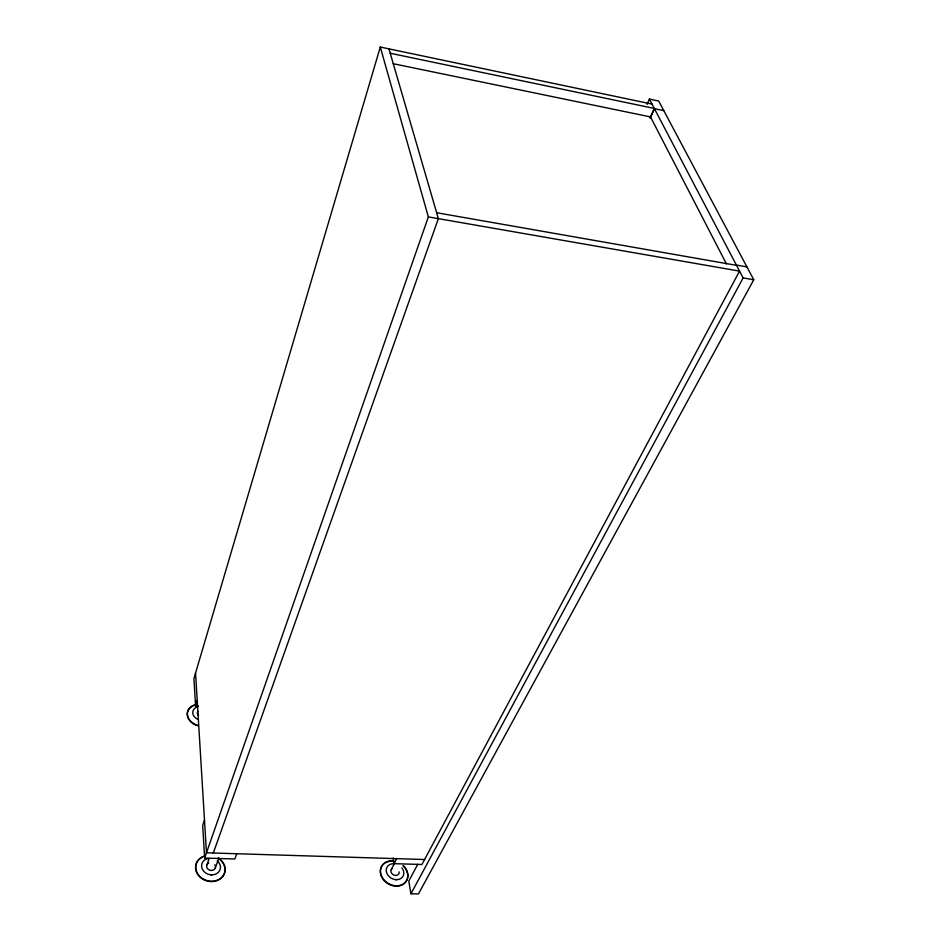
<?xml version="1.0" encoding="UTF-8"?>
<svg xmlns="http://www.w3.org/2000/svg" width="941" height="941" viewBox="0 0 941 941"><rect width="100%" height="100%" fill="white"/><g stroke="black" fill="none" stroke-linecap="round" stroke-linejoin="round"><path stroke-width="1.41" d="M652.019 104.086L380.293 47.05L193.94 678.508L195.575 705.926L198.492 706.115M195.575 705.926L197.21 700.492M204.491 820.14L202.691 825.457L204.644 858.074L234.827 858.968L236.779 853.734M204.644 858.074L428.355 216.901L380.293 47.05M206.738 865.332L209.149 858.498M213.325 853.017L438.365 218.641L388.951 48.861M215.36 867.755L218.806 858.216M647.02 104.427L649.384 99.064L658.688 101.028L753.765 279.759L418.427 893.95L410.946 893.774L408.794 881.141L417.757 864.285M650.113 117.813L654.301 108.438L390.221 53.249M650.231 118.06L654.43 108.674L663.805 110.638M428.355 216.901L739.555 271.126L421.921 864.497L394.126 863.673L396.69 858.651M391.233 869.613L394.573 863.085M410.946 893.774L743.119 277.924L649.384 99.064M395.726 879.753L396.349 879.682M210.89 874.942L211.572 874.871M424.603 859.509L206.479 852.805L195.552 673.05M743.119 277.924L753.765 279.759M736.356 265.033L746.907 266.879M436.636 212.725L736.532 265.35M393.185 63.694L650.513 116.919L726.405 263.88M393.185 857.957L394.126 863.673M198.622 715.454A4.117 3.199 14.9 0 1 197.528 713.901L197.363 713.055A4.117 3.199 14.9 0 1 197.857 711.467M197.916 725.829A13.692 10.68 14.9 0 1 187.247 714.701A13.692 10.68 14.9 0 1 196.657 704.809M198.045 725.429A13.703 10.68 14.9 0 1 187.4 714.772A13.703 10.68 14.9 0 1 195.681 704.621M197.457 719.171A8.775 6.834 14.9 0 1 192.764 712.866A8.775 6.834 14.9 0 1 196.728 707.103M207.149 864.414A4.482 3.835 16.9 0 0 206.62 866.32L206.808 867.343A4.482 3.835 16.9 0 0 211.76 870.425A4.482 3.835 16.9 0 0 215.477 866.755L215.289 865.744A4.482 3.835 16.9 0 0 214.807 864.791M207.832 863.65A4.482 3.835 16.9 0 1 208.726 863.073M218.183 857.863A14.903 12.774 16.9 0 1 221.111 877.965A14.903 12.774 16.9 0 1 198.304 874.683A14.903 12.774 16.9 0 1 204.715 855.922M220.088 859.745A14.903 12.762 16.9 0 1 220.359 878.835A14.903 12.762 16.9 0 1 198.68 875.718A14.903 12.762 16.9 0 1 202.315 857.192M217.324 860.886A9.551 8.175 16.9 0 1 216.865 873.519A9.551 8.175 16.9 0 1 202.703 869.837A9.551 8.175 16.9 0 1 208.126 858.498M399.125 871.86A4.317 3.517 30.9 0 1 396.079 875.401A4.317 3.517 30.9 0 1 391.209 872.436L390.938 871.46A4.317 3.517 30.9 0 1 392.55 868.32M403.266 865.532A14.386 11.739 30.9 0 1 402.125 884.622A14.386 11.739 30.9 0 1 381.446 875.812A14.386 11.739 30.9 0 1 392.209 860.815M405.418 868.672A14.374 11.739 30.9 0 1 399.149 885.904A14.374 11.739 30.9 0 1 380.493 873.671A14.374 11.739 30.9 0 1 394.397 861.45M403.077 865.896A14.374 11.739 30.9 0 1 404.712 867.708M401.889 867.884A9.21 7.516 30.9 0 1 399.231 879.282A9.21 7.516 30.9 0 1 386.68 872.836A9.21 7.516 30.9 0 1 393.738 863.697"/></g></svg>
